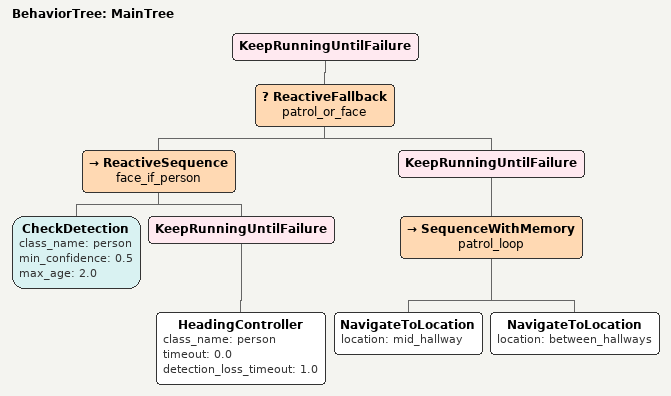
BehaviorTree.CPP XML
<root BTCPP_format="4">
  <BehaviorTree ID="MainTree">
    <KeepRunningUntilFailure>
      <ReactiveFallback name="patrol_or_face">
        <ReactiveSequence name="face_if_person">
          <CheckDetection class_name="person" min_confidence="0.5" max_age="2.0"/>
          <KeepRunningUntilFailure>
            <HeadingController class_name="person" timeout="0.0" detection_loss_timeout="1.0"/>
          </KeepRunningUntilFailure>
        </ReactiveSequence>
        <KeepRunningUntilFailure>
          <SequenceWithMemory name="patrol_loop">
            <NavigateToLocation location="mid_hallway"/>
            <NavigateToLocation location="between_hallways"/>
          </SequenceWithMemory>
        </KeepRunningUntilFailure>
      </ReactiveFallback>
    </KeepRunningUntilFailure>
  </BehaviorTree>
</root>
